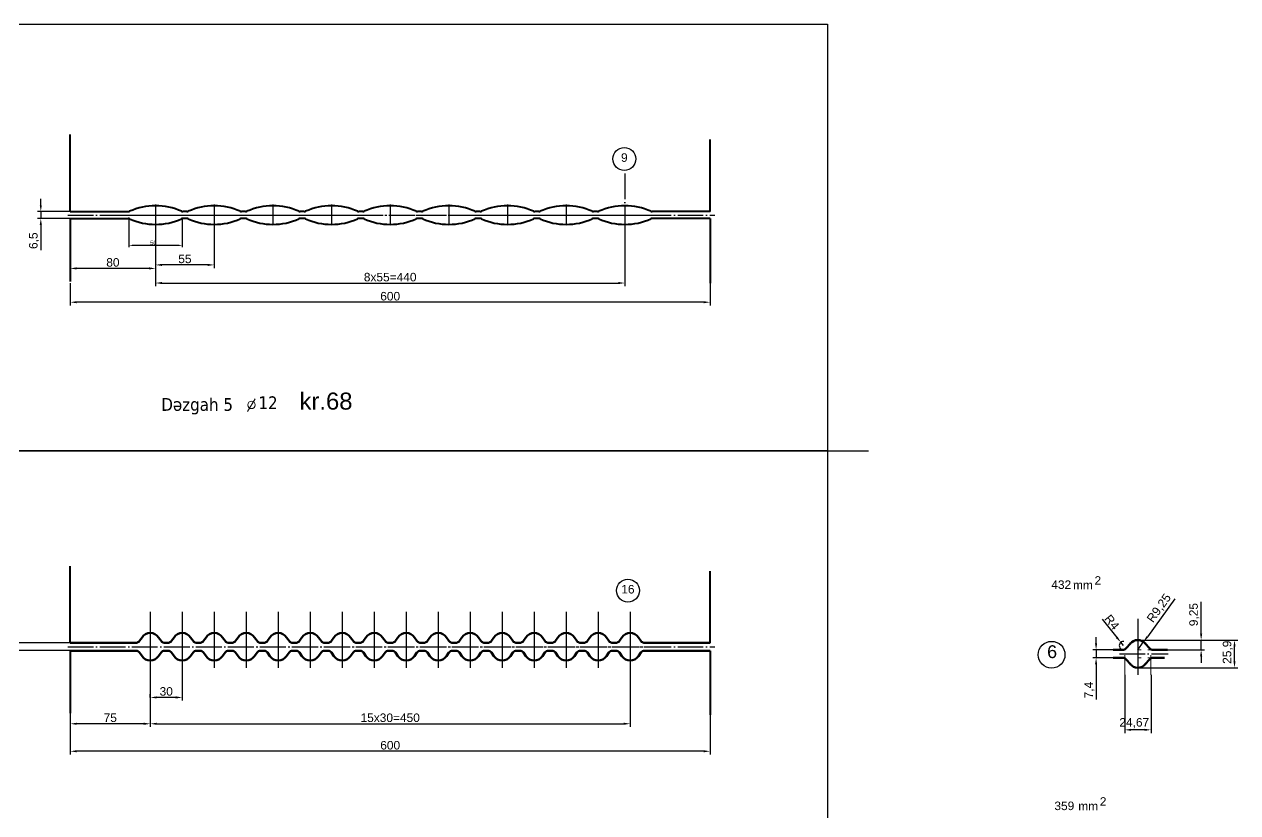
# Model space of a CAD drawing. Header units: millimetres. Extents: x 6647 to 33601, y -1887 to 8501.
# Drawn here: x 32369 to 33507, y 6162 to 6901 of the extents above; entities that cross this region are included whole.
import ezdxf

# ---------------------------------------------------------------- set-up
doc = ezdxf.new("R2010")
doc.units = ezdxf.units.MM
doc.linetypes.add('ACAD_ISO04W100', pattern=[30, 24, -3, 0, -3])
for name, color, linetype, lineweight in [('контурная', 7, 'Continuous', 50), ('осевые', 4, 'ACAD_ISO04W100', 25), ('размерные', 220, 'Continuous', 25), ('тонкая', 7, 'Continuous', 25), ('тонкий', 7, 'Continuous', 20)]:
    doc.layers.add(name, color=color, linetype=linetype, lineweight=lineweight)
doc.layers.add('осевая', color=4, linetype='Continuous')
doc.styles.add('s1v4', font='ARIAL.TTF', dxfattribs={"height": 4})
doc.styles.add('s4v4', font='ARIAL.TTF', dxfattribs={"height": 16})
doc.styles.get("Standard").update_dxf_attribs({"font": 'ARIAL.TTF'})
doc.dimstyles.new('s1v4', dxfattribs={"dimtxt": 4, "dimasz": 3, "dimexe": 1.5, "dimexo": 0, "dimgap": 0.7, "dimtad": 1, "dimtxsty": 'Standard', "dimcen": 2.5, "dimadec": 0, "dimazin": 0, "dimtfac": 1, "dimtix": 1, "dimtmove": 0, "dimatfit": 3, "dimfxl": 1, "dimarcsym": 0})
doc.dimstyles.new('s2v4', dxfattribs={"dimtxt": 8, "dimasz": 6, "dimexe": 3, "dimexo": 0, "dimgap": 1.5, "dimtad": 1, "dimtxsty": 'Standard', "dimcen": 2.5, "dimadec": 0, "dimazin": 0, "dimtfac": 1, "dimtmove": 0, "dimatfit": 3, "dimfxl": 1, "dimarcsym": 0})

# ---------------------------------------------------------------- blocks, each defined once
blk = doc.blocks.new('*D154')
at = {"layer": 'Defpoints', "color": 0, "transparency": 16777216}
for p in [(32412.2, 6725.4), (32384.6, 6718.9), (32412.2, 6718.9)]:
    blk.add_point(p, dxfattribs=at)
at = {"layer": 'тонкий', "color": 0, "lineweight": -2, "transparency": 16777216}
for p, q in [((32384.6, 6731.4), (32384.6, 6737.4)), ((32412.2, 6725.4), (32381.6, 6725.4)), ((32384.6, 6725.4), (32384.6, 6718.9)), ((32412.2, 6718.9), (32381.6, 6718.9)), ((32384.6, 6712.9), (32384.6, 6689.2))]:
    blk.add_line(p, q, dxfattribs=at)
at = {"layer": 'тонкий', "color": 0, "transparency": 16777216}
for points in [[(32383.6, 6731.4), (32385.6, 6731.4), (32384.6, 6725.4)], [(32383.6, 6712.9), (32385.6, 6712.9), (32384.6, 6718.9)]]:
    blk.add_solid(points, dxfattribs=at)
at = {"layer": 'тонкий', "color": 0, "transparency": 16777216, "insert": (32378.3, 6698.1), "char_height": 8, "attachment_point": 5, "rotation": 90}
blk.add_mtext('6,5', dxfattribs=at)
blk = doc.blocks.new('*D157')
at = {"layer": 'Defpoints', "color": 0, "transparency": 16777216}
for p in [(32487.2, 6297.5), (32412.2, 6254.9), (32412.2, 6245)]:
    blk.add_point(p, dxfattribs=at)
at = {"layer": 'тонкий', "color": 0, "lineweight": -2, "transparency": 16777216}
for p, q in [((32487.2, 6297.5), (32487.2, 6242)), ((32412.2, 6254.9), (32412.2, 6242)), ((32481.2, 6245), (32418.2, 6245))]:
    blk.add_line(p, q, dxfattribs=at)
at = {"layer": 'тонкий', "color": 0, "transparency": 16777216}
for points in [[(32418.2, 6246), (32418.2, 6244), (32412.2, 6245)], [(32481.2, 6246), (32481.2, 6244), (32487.2, 6245)]]:
    blk.add_solid(points, dxfattribs=at)
at = {"layer": 'тонкий', "color": 0, "transparency": 16777216, "insert": (32449.7, 6250.6), "char_height": 8, "attachment_point": 5}
blk.add_mtext('75', dxfattribs=at)
blk = doc.blocks.new('*D158')
at = {"layer": 'Defpoints', "color": 0, "transparency": 16777216}
for p in [(32517.2, 6297.5), (32487.2, 6269.7), (32487.2, 6269.7)]:
    blk.add_point(p, dxfattribs=at)
at = {"layer": 'тонкий', "color": 0, "lineweight": -2, "transparency": 16777216}
for p, q in [((32517.2, 6297.5), (32517.2, 6266.7)), ((32487.2, 6269.7), (32487.2, 6272.7)), ((32511.2, 6269.7), (32493.2, 6269.7))]:
    blk.add_line(p, q, dxfattribs=at)
at = {"layer": 'тонкий', "color": 0, "transparency": 16777216}
for points in [[(32493.2, 6270.7), (32493.2, 6268.7), (32487.2, 6269.7)], [(32511.2, 6270.7), (32511.2, 6268.7), (32517.2, 6269.7)]]:
    blk.add_solid(points, dxfattribs=at)
at = {"layer": 'тонкий', "color": 0, "transparency": 16777216, "insert": (32502.2, 6275.3), "char_height": 8, "attachment_point": 5}
blk.add_mtext('30', dxfattribs=at)
blk = doc.blocks.new('*D159')
at = {"layer": 'Defpoints', "color": 0, "transparency": 16777216}
for p in [(32937.2, 6297.5), (32487.2, 6245.7), (32937.2, 6245)]:
    blk.add_point(p, dxfattribs=at)
at = {"layer": 'тонкий', "color": 0, "lineweight": -2, "transparency": 16777216}
for p, q in [((32937.2, 6297.5), (32937.2, 6242)), ((32487.2, 6245.7), (32487.2, 6242)), ((32493.2, 6245), (32931.2, 6245))]:
    blk.add_line(p, q, dxfattribs=at)
at = {"layer": 'тонкий', "color": 0, "transparency": 16777216}
for points in [[(32493.2, 6246), (32493.2, 6244), (32487.2, 6245)], [(32931.2, 6246), (32931.2, 6244), (32937.2, 6245)]]:
    blk.add_solid(points, dxfattribs=at)
at = {"layer": 'тонкий', "color": 0, "transparency": 16777216, "insert": (32712.2, 6250.6), "char_height": 8, "attachment_point": 5}
blk.add_mtext('15x30=450', dxfattribs=at)
blk = doc.blocks.new('*D160')
at = {"layer": 'Defpoints', "color": 0, "transparency": 16777216}
for p in [(33012.2, 6253.3), (32412.2, 6242), (32412.2, 6219.2)]:
    blk.add_point(p, dxfattribs=at)
at = {"layer": 'тонкий', "color": 0, "lineweight": -2, "transparency": 16777216}
for p, q in [((33012.2, 6253.3), (33012.2, 6216.2)), ((32412.2, 6242), (32412.2, 6216.2)), ((33006.2, 6219.2), (32418.2, 6219.2))]:
    blk.add_line(p, q, dxfattribs=at)
at = {"layer": 'тонкий', "color": 0, "transparency": 16777216}
for points in [[(32418.2, 6220.2), (32418.2, 6218.2), (32412.2, 6219.2)], [(33006.2, 6220.2), (33006.2, 6218.2), (33012.2, 6219.2)]]:
    blk.add_solid(points, dxfattribs=at)
at = {"layer": 'тонкий', "color": 0, "transparency": 16777216, "insert": (32712.2, 6224.8), "char_height": 8, "attachment_point": 5}
blk.add_mtext('600', dxfattribs=at)
blk = doc.blocks.new('*D161')
at = {"layer": 'Defpoints', "color": 0, "transparency": 16777216}
for p in [(32359.2, 6321), (32412.2, 6321), (32412.2, 6313.6)]:
    blk.add_point(p, dxfattribs=at)
at = {"layer": 'тонкий', "color": 0, "lineweight": -2, "transparency": 16777216}
for p, q in [((32359.2, 6327), (32359.2, 6350.4)), ((32412.2, 6321), (32356.2, 6321)), ((32359.2, 6313.6), (32359.2, 6321)), ((32412.2, 6313.6), (32356.2, 6313.6)), ((32359.2, 6307.6), (32359.2, 6301.6))]:
    blk.add_line(p, q, dxfattribs=at)
at = {"layer": 'тонкий', "color": 0, "transparency": 16777216}
for points in [[(32358.2, 6327), (32360.2, 6327), (32359.2, 6321)], [(32358.2, 6307.6), (32360.2, 6307.6), (32359.2, 6313.6)]]:
    blk.add_solid(points, dxfattribs=at)
at = {"layer": 'тонкий', "color": 0, "transparency": 16777216, "insert": (32352.9, 6341.7), "char_height": 8, "attachment_point": 5, "rotation": 90}
blk.add_mtext('7,4', dxfattribs=at)
blk = doc.blocks.new('*D94')
at = {"layer": 'Defpoints', "color": 0, "transparency": 16777216}
for p in [(32467.2, 6718.8), (32517.3, 6718.8), (32467.2, 6693.5)]:
    blk.add_point(p, dxfattribs=at)
at = {"layer": 'тонкая', "color": 0, "lineweight": -2, "transparency": 16777216}
for p, q in [((32467.2, 6718.8), (32467.2, 6692)), ((32517.3, 6718.8), (32517.3, 6692)), ((32514.3, 6693.5), (32470.2, 6693.5))]:
    blk.add_line(p, q, dxfattribs=at)
at = {"layer": 'тонкая', "color": 0, "transparency": 16777216}
for points in [[(32470.2, 6694), (32470.2, 6693), (32467.2, 6693.5)], [(32514.3, 6694), (32514.3, 6693), (32517.3, 6693.5)]]:
    blk.add_solid(points, dxfattribs=at)
at = {"layer": 'тонкая', "color": 0, "transparency": 16777216, "insert": (32490.2, 6696.2), "char_height": 4, "attachment_point": 5}
blk.add_mtext('50', dxfattribs=at)
blk = doc.blocks.new('*D165')
at = {"layer": 'Defpoints', "color": 0, "transparency": 16777216}
for p in [(32492.2, 6712.7), (32412.2, 6672.9), (32412.2, 6672.1)]:
    blk.add_point(p, dxfattribs=at)
at = {"layer": 'тонкий', "color": 0, "lineweight": -2, "transparency": 16777216}
for p, q in [((32492.2, 6712.7), (32492.2, 6669.1)), ((32412.2, 6672.9), (32412.2, 6669.1)), ((32486.2, 6672.1), (32418.2, 6672.1))]:
    blk.add_line(p, q, dxfattribs=at)
at = {"layer": 'тонкий', "color": 0, "transparency": 16777216}
for points in [[(32418.2, 6673.1), (32418.2, 6671.1), (32412.2, 6672.1)], [(32486.2, 6673.1), (32486.2, 6671.1), (32492.2, 6672.1)]]:
    blk.add_solid(points, dxfattribs=at)
at = {"layer": 'тонкий', "color": 0, "transparency": 16777216, "insert": (32452.2, 6677.7), "char_height": 8, "attachment_point": 5}
blk.add_mtext('80', dxfattribs=at)
blk = doc.blocks.new('*D166')
at = {"layer": 'Defpoints', "color": 0, "transparency": 16777216}
for p in [(32547.2, 6713.4), (32492.2, 6684.9), (32492.2, 6675.4)]:
    blk.add_point(p, dxfattribs=at)
at = {"layer": 'тонкий', "color": 0, "lineweight": -2, "transparency": 16777216}
for p, q in [((32547.2, 6713.4), (32547.2, 6672.4)), ((32492.2, 6684.9), (32492.2, 6672.4)), ((32541.2, 6675.4), (32498.2, 6675.4))]:
    blk.add_line(p, q, dxfattribs=at)
at = {"layer": 'тонкий', "color": 0, "transparency": 16777216}
for points in [[(32498.2, 6676.4), (32498.2, 6674.4), (32492.2, 6675.4)], [(32541.2, 6676.4), (32541.2, 6674.4), (32547.2, 6675.4)]]:
    blk.add_solid(points, dxfattribs=at)
at = {"layer": 'тонкий', "color": 0, "transparency": 16777216, "insert": (32519.7, 6681), "char_height": 8, "attachment_point": 5}
blk.add_mtext('55', dxfattribs=at)
blk = doc.blocks.new('*D167')
at = {"layer": 'Defpoints', "color": 0, "transparency": 16777216}
for p in [(32932.2, 6712.7), (32492.2, 6669.1), (32932.2, 6658.4)]:
    blk.add_point(p, dxfattribs=at)
at = {"layer": 'тонкий', "color": 0, "lineweight": -2, "transparency": 16777216}
for p, q in [((32932.2, 6712.7), (32932.2, 6655.4)), ((32492.2, 6669.1), (32492.2, 6655.4)), ((32498.2, 6658.4), (32926.2, 6658.4))]:
    blk.add_line(p, q, dxfattribs=at)
at = {"layer": 'тонкий', "color": 0, "transparency": 16777216}
for points in [[(32498.2, 6659.4), (32498.2, 6657.4), (32492.2, 6658.4)], [(32926.2, 6659.4), (32926.2, 6657.4), (32932.2, 6658.4)]]:
    blk.add_solid(points, dxfattribs=at)
at = {"layer": 'тонкий', "color": 0, "transparency": 16777216, "insert": (32712.2, 6663.9), "char_height": 8, "attachment_point": 5}
blk.add_mtext('8x55=440', dxfattribs=at)
blk = doc.blocks.new('*D168')
at = {"layer": 'Defpoints', "color": 0, "transparency": 16777216}
for p in [(32412.2, 6658.2), (33012.2, 6658.2), (32412.2, 6640.4)]:
    blk.add_point(p, dxfattribs=at)
at = {"layer": 'тонкий', "color": 0, "lineweight": -2, "transparency": 16777216}
for p, q in [((32412.2, 6658.2), (32412.2, 6637.4)), ((33012.2, 6658.2), (33012.2, 6637.4)), ((33006.2, 6640.4), (32418.2, 6640.4))]:
    blk.add_line(p, q, dxfattribs=at)
at = {"layer": 'тонкий', "color": 0, "transparency": 16777216}
for points in [[(32418.2, 6641.4), (32418.2, 6639.4), (32412.2, 6640.4)], [(33006.2, 6641.4), (33006.2, 6639.4), (33012.2, 6640.4)]]:
    blk.add_solid(points, dxfattribs=at)
at = {"layer": 'тонкий', "color": 0, "transparency": 16777216, "insert": (32712.2, 6646), "char_height": 8, "attachment_point": 5}
blk.add_mtext('600', dxfattribs=at)
blk = doc.blocks.new('*D237')
at = {"layer": 'Defpoints', "color": 0, "transparency": 16777216}
for p in [(33374.1, 6314.3), (33390.3, 6314.3), (33390.3, 6306.9)]:
    blk.add_point(p, dxfattribs=at)
at = {"layer": 'тонкий', "color": 0, "lineweight": -2, "transparency": 16777216}
for p, q in [((33374.1, 6320.3), (33374.1, 6326.3)), ((33390.3, 6314.3), (33371.1, 6314.3)), ((33390.3, 6306.9), (33371.1, 6306.9)), ((33374.1, 6314.3), (33374.1, 6306.9)), ((33374.1, 6300.9), (33374.1, 6267.8))]:
    blk.add_line(p, q, dxfattribs=at)
at = {"layer": 'тонкий', "color": 0, "transparency": 16777216}
for points in [[(33373.1, 6320.3), (33375.1, 6320.3), (33374.1, 6314.3)], [(33373.1, 6300.9), (33375.1, 6300.9), (33374.1, 6306.9)]]:
    blk.add_solid(points, dxfattribs=at)
at = {"layer": 'тонкий', "color": 0, "transparency": 16777216, "insert": (33367.8, 6276.6), "char_height": 8, "attachment_point": 5, "rotation": 90}
blk.add_mtext('7,4', dxfattribs=at)
blk = doc.blocks.new('*D129')
at = {"layer": 'Defpoints', "color": 0, "transparency": 16777216}
for p in [(33397.3, 6321.4), (33399.8, 6318.3)]:
    blk.add_point(p, dxfattribs=at)
at = {"layer": 'тонкий', "color": 0, "lineweight": -2, "transparency": 16777216}
for p, q in [((33379.7, 6343), (33393.5, 6326)), ((33399.8, 6318.3), (33397.3, 6321.4))]:
    blk.add_line(p, q, dxfattribs=at)
blk.add_arc((33399.8, 6318.3), 4, 86.1036, 270, dxfattribs=at)
at = {"layer": 'тонкий', "color": 0, "transparency": 16777216}
blk.add_solid([(33394.3, 6326.7), (33392.7, 6325.4), (33397.3, 6321.4)], dxfattribs=at)
at = {"layer": 'тонкий', "color": 0, "transparency": 16777216, "insert": (33389, 6340.3), "char_height": 8, "attachment_point": 5, "rotation": 309.0755}
blk.add_mtext('R4', dxfattribs=at)
blk = doc.blocks.new('*D130')
at = {"layer": 'Defpoints', "color": 0, "transparency": 16777216}
for p in [(33413.2, 6323.5), (33503.9, 6323.5), (33413.2, 6297.6)]:
    blk.add_point(p, dxfattribs=at)
at = {"layer": 'тонкий', "color": 0, "lineweight": -2, "transparency": 16777216}
for p, q in [((33413.2, 6323.5), (33506.9, 6323.5)), ((33503.9, 6303.6), (33503.9, 6317.5)), ((33413.2, 6297.6), (33506.9, 6297.6))]:
    blk.add_line(p, q, dxfattribs=at)
at = {"layer": 'тонкий', "color": 0, "transparency": 16777216}
for points in [[(33502.9, 6317.5), (33504.9, 6317.5), (33503.9, 6323.5)], [(33502.9, 6303.6), (33504.9, 6303.6), (33503.9, 6297.6)]]:
    blk.add_solid(points, dxfattribs=at)
at = {"layer": 'тонкий', "color": 0, "transparency": 16777216, "insert": (33497.6, 6312.1), "char_height": 8, "attachment_point": 5, "rotation": 90}
blk.add_mtext('25,9', dxfattribs=at)
blk = doc.blocks.new('*D238')
at = {"layer": 'Defpoints', "color": 0, "transparency": 16777216}
for p in [(33436.6, 6323.5), (33472.6, 6323.5), (33436.8, 6314.3)]:
    blk.add_point(p, dxfattribs=at)
at = {"layer": 'тонкий', "color": 0, "lineweight": -2, "transparency": 16777216}
for p, q in [((33472.6, 6329.5), (33472.6, 6359.3)), ((33436.6, 6323.5), (33475.6, 6323.5)), ((33472.6, 6314.3), (33472.6, 6323.5)), ((33436.8, 6314.3), (33475.6, 6314.3)), ((33472.6, 6308.3), (33472.6, 6302.3))]:
    blk.add_line(p, q, dxfattribs=at)
at = {"layer": 'тонкий', "color": 0, "transparency": 16777216}
for points in [[(33471.6, 6329.5), (33473.6, 6329.5), (33472.6, 6323.5)], [(33471.6, 6308.3), (33473.6, 6308.3), (33472.6, 6314.3)]]:
    blk.add_solid(points, dxfattribs=at)
at = {"layer": 'тонкий', "color": 0, "transparency": 16777216, "insert": (33466.2, 6347.4), "char_height": 8, "attachment_point": 5, "rotation": 90}
blk.add_mtext('9,25', dxfattribs=at)
blk = doc.blocks.new('*D131')
at = {"layer": 'Defpoints', "color": 0, "transparency": 16777216}
for p in [(33418.6, 6321.8), (33413.2, 6314.3)]:
    blk.add_point(p, dxfattribs=at)
at = {"layer": 'тонкий', "color": 0, "lineweight": -2, "transparency": 16777216}
for p, q in [((33447.9, 6362.2), (33422.2, 6326.6)), ((33413.2, 6314.3), (33418.6, 6321.8))]:
    blk.add_line(p, q, dxfattribs=at)
at = {"layer": 'тонкий', "color": 0, "transparency": 16777216}
blk.add_solid([(33421.3, 6327.2), (33423, 6326), (33418.6, 6321.8)], dxfattribs=at)
at = {"layer": 'тонкий', "color": 0, "transparency": 16777216, "insert": (33433.5, 6353.2), "char_height": 8, "attachment_point": 5, "rotation": 54.191}
blk.add_mtext('R9,25', dxfattribs=at)
blk = doc.blocks.new('*D239')
at = {"layer": 'Defpoints', "color": 0, "transparency": 16777216}
for p in [(33400.9, 6290.8), (33425.6, 6290.8), (33400.9, 6239.3)]:
    blk.add_point(p, dxfattribs=at)
at = {"layer": 'тонкий', "color": 0, "lineweight": -2, "transparency": 16777216}
for p, q in [((33400.9, 6290.8), (33400.9, 6236.3)), ((33425.6, 6290.8), (33425.6, 6236.3)), ((33419.6, 6239.3), (33406.9, 6239.3))]:
    blk.add_line(p, q, dxfattribs=at)
at = {"layer": 'тонкий', "color": 0, "transparency": 16777216}
for points in [[(33406.9, 6240.3), (33406.9, 6238.3), (33400.9, 6239.3)], [(33419.6, 6240.3), (33419.6, 6238.3), (33425.6, 6239.3)]]:
    blk.add_solid(points, dxfattribs=at)
at = {"layer": 'тонкий', "color": 0, "transparency": 16777216, "insert": (33409.9, 6245.6), "char_height": 8, "attachment_point": 5}
blk.add_mtext('24,67', dxfattribs=at)

msp = doc.modelspace()

# ---------------------------------------------------------------- linework, layer by layer
at = {"lineweight": 40}
for p, q in [((32412.2437, 6725.3869), (32412.2437, 6797.73)), ((33012.2437, 6725.3869), (33012.2437, 6792.9877)), ((32412.2437, 6725.3869), (32466.5918, 6725.3869)), ((32521.5918, 6725.3869), (32517.8956, 6725.3869)), ((32576.5918, 6725.3869), (32572.8956, 6725.3869)), ((32631.5918, 6725.3869), (32627.8956, 6725.3869)), ((32686.5918, 6725.3869), (32682.8956, 6725.3869)), ((32741.5918, 6725.3869), (32737.8956, 6725.3869)), ((32796.5918, 6725.3869), (32792.8956, 6725.3869)), ((32851.5918, 6725.3869), (32847.8956, 6725.3869)), ((32906.5918, 6725.3869), (32902.8956, 6725.3869)), ((33012.2437, 6725.3869), (32957.8956, 6725.3869)), ((32412.2437, 6718.8869), (32412.2437, 6659.8238)), ((32412.2437, 6718.8869), (32466.5918, 6718.8869)), ((32521.5918, 6718.8869), (32517.8956, 6718.8869)), ((32576.5918, 6718.8869), (32572.8956, 6718.8869)), ((32631.5918, 6718.8869), (32627.8956, 6718.8869)), ((32686.5918, 6718.8869), (32682.8956, 6718.8869)), ((32741.5918, 6718.8869), (32737.8956, 6718.8869)), ((32796.5918, 6718.8869), (32792.8956, 6718.8869)), ((32851.5918, 6718.8869), (32847.8956, 6718.8869)), ((32906.5918, 6718.8869), (32902.8956, 6718.8869)), ((33012.2437, 6718.8869), (32957.8956, 6718.8869)), ((33012.2437, 6718.8869), (33012.2437, 6658.1805)), ((32412.2437, 6320.95), (32412.2437, 6392.8432)), ((33012.2437, 6320.95), (33012.2437, 6388.1008)), ((32412.2437, 6313.55), (32412.2437, 6254.9369)), ((33012.2437, 6313.55), (33012.2437, 6253.2936))]:
    msp.add_line(p, q, dxfattribs=at)
at = {"color": 2}
for points in [[(32087.9041, 6501.1184), (32087.9041, 6901.1184), (33122.1703, 6901.1184), (33122.1703, 6501.1184), (32087.9041, 6501.1184), (32087.9041, 6901.1184)], [(32087.9041, 6101.1184), (32087.9041, 6501.1184), (33122.1703, 6501.1184), (33122.1703, 6101.1184), (32087.9041, 6101.1184), (32087.9041, 6501.1184)], [(32126.4165, 6501.1184), (33160.6826, 6501.1184)], [(32126.4165, 6501.1184), (33160.6827, 6501.1184)], [(32126.4165, 6501.1184), (33160.6827, 6501.1184)], [(32126.4165, 6501.1184), (33160.6827, 6501.1184)], [(32126.4165, 6501.1184), (33160.6826, 6501.1184)], [(32126.4165, 6501.1184), (33160.6826, 6501.1184)], [(32126.4165, 6501.1184), (33160.6826, 6501.1184)]]:
    msp.add_lwpolyline(points, dxfattribs=at)
for centre in [(32931.7365, 6774.8144), (32935.0992, 6369.9275)]:
    msp.add_circle(centre, 10.7536)
at = {"lineweight": 40}
for centre, radius, start, end in [((32466.5918, 6728.3869), 3, 270, 294.2030282), ((32492.2437, 6671.3169), 59.57, 65.7969718, 114.2030282), ((32517.8956, 6728.3869), 3, 245.7969718, 270), ((32521.5918, 6728.3869), 3, 270, 294.2030282), ((32547.2437, 6671.3169), 59.57, 65.7969718, 114.2030282), ((32572.8956, 6728.3869), 3, 245.7969718, 270), ((32576.5918, 6728.3869), 3, 270, 294.2030282), ((32602.2437, 6671.3169), 59.57, 65.7969718, 114.2030282), ((32627.8956, 6728.3869), 3, 245.7969718, 270), ((32631.5918, 6728.3869), 3, 270, 294.2030282), ((32657.2437, 6671.3169), 59.57, 65.7969718, 114.2030282), ((32682.8956, 6728.3869), 3, 245.7969718, 270), ((32686.5918, 6728.3869), 3, 270, 294.2030282), ((32712.2437, 6671.3169), 59.57, 65.7969718, 114.2030282), ((32737.8956, 6728.3869), 3, 245.7969718, 270), ((32741.5918, 6728.3869), 3, 270, 294.2030282), ((32767.2437, 6671.3169), 59.57, 65.7969718, 114.2030282), ((32792.8956, 6728.3869), 3, 245.7969718, 270), ((32796.5918, 6728.3869), 3, 270, 294.2030282), ((32822.2437, 6671.3169), 59.57, 65.7969718, 114.2030282), ((32847.8956, 6728.3869), 3, 245.7969718, 270), ((32851.5918, 6728.3869), 3, 270, 294.2030282), ((32877.2437, 6671.3169), 59.57, 65.7969718, 114.2030282), ((32902.8956, 6728.3869), 3, 245.7969718, 270), ((32906.5918, 6728.3869), 3, 270, 294.2030282), ((32932.2437, 6671.3169), 59.57, 65.7969718, 114.2030282), ((32957.8956, 6728.3869), 3, 245.7969718, 270), ((32466.5918, 6715.8869), 3, 65.7969718, 90), ((32492.2437, 6772.9569), 59.57, 245.7969718, 294.2030282), ((32517.8956, 6715.8869), 3, 90, 114.2030282), ((32521.5918, 6715.8869), 3, 65.7969718, 90), ((32547.2437, 6772.9569), 59.57, 245.7969718, 294.2030282), ((32572.8956, 6715.8869), 3, 90, 114.2030282), ((32576.5918, 6715.8869), 3, 65.7969718, 90), ((32602.2437, 6772.9569), 59.57, 245.7969718, 294.2030282), ((32627.8956, 6715.8869), 3, 90, 114.2030282), ((32631.5918, 6715.8869), 3, 65.7969718, 90), ((32657.2437, 6772.9569), 59.57, 245.7969718, 294.2030282), ((32682.8956, 6715.8869), 3, 90, 114.2030282), ((32686.5918, 6715.8869), 3, 65.7969718, 90), ((32712.2437, 6772.9569), 59.57, 245.7969718, 294.2030282), ((32737.8956, 6715.8869), 3, 90, 114.2030282), ((32741.5918, 6715.8869), 3, 65.7969718, 90), ((32767.2437, 6772.9569), 59.57, 245.7969718, 294.2030282), ((32792.8956, 6715.8869), 3, 90, 114.2030282), ((32796.5918, 6715.8869), 3, 65.7969718, 90), ((32822.2437, 6772.9569), 59.57, 245.7969718, 294.2030282), ((32847.8956, 6715.8869), 3, 90, 114.2030282), ((32851.5918, 6715.8869), 3, 65.7969718, 90), ((32877.2437, 6772.9569), 59.57, 245.7969718, 294.2030282), ((32902.8956, 6715.8869), 3, 90, 114.2030282), ((32906.5918, 6715.8869), 3, 65.7969718, 90), ((32932.2437, 6772.9569), 59.57, 245.7969718, 294.2030282), ((32957.8956, 6715.8869), 3, 90, 114.2030282)]:
    msp.add_arc(centre, radius, start, end, dxfattribs=at)
at = {"layer": 'контурная'}
for p, q in [((32412.2437, 6320.95), (32473.8753, 6320.95)), ((32477.1519, 6322.6557), (32479.4974, 6326.0055)), ((32497.3355, 6322.6557), (32494.99, 6326.0055)), ((32500.6121, 6320.95), (32503.8753, 6320.95)), ((32500.6121, 6320.95), (32503.8753, 6320.95)), ((32507.1519, 6322.6557), (32509.4974, 6326.0055)), ((32527.3355, 6322.6557), (32524.99, 6326.0055)), ((32530.6121, 6320.95), (32533.8753, 6320.95)), ((32530.6121, 6320.95), (32533.8753, 6320.95)), ((32537.1519, 6322.6557), (32539.4974, 6326.0055)), ((32557.3355, 6322.6557), (32554.99, 6326.0055)), ((32560.6121, 6320.95), (32563.8753, 6320.95)), ((32560.6121, 6320.95), (32563.8753, 6320.95)), ((32567.1519, 6322.6557), (32569.4974, 6326.0055)), ((32587.3355, 6322.6557), (32584.99, 6326.0055)), ((32590.6121, 6320.95), (32593.8753, 6320.95)), ((32590.6121, 6320.95), (32593.8753, 6320.95)), ((32597.1519, 6322.6557), (32599.4974, 6326.0055)), ((32617.3355, 6322.6557), (32614.99, 6326.0055)), ((32620.6121, 6320.95), (32623.8753, 6320.95)), ((32620.6121, 6320.95), (32623.8753, 6320.95)), ((32627.1519, 6322.6557), (32629.4974, 6326.0055)), ((32647.3355, 6322.6557), (32644.99, 6326.0055)), ((32650.6121, 6320.95), (32653.8753, 6320.95)), ((32650.6121, 6320.95), (32653.8753, 6320.95)), ((32657.1519, 6322.6557), (32659.4974, 6326.0055)), ((32677.3355, 6322.6557), (32674.99, 6326.0055)), ((32680.6121, 6320.95), (32683.8753, 6320.95)), ((32680.6121, 6320.95), (32683.8753, 6320.95)), ((32687.1519, 6322.6557), (32689.4974, 6326.0055)), ((32707.3355, 6322.6557), (32704.99, 6326.0055)), ((32710.6121, 6320.95), (32713.8753, 6320.95)), ((32710.6121, 6320.95), (32713.8753, 6320.95)), ((32717.1519, 6322.6557), (32719.4974, 6326.0055)), ((32737.3355, 6322.6557), (32734.99, 6326.0055)), ((32740.6121, 6320.95), (32743.8753, 6320.95)), ((32740.6121, 6320.95), (32743.8753, 6320.95)), ((32747.1519, 6322.6557), (32749.4974, 6326.0055)), ((32767.3355, 6322.6557), (32764.99, 6326.0055)), ((32770.6121, 6320.95), (32773.8753, 6320.95)), ((32770.6121, 6320.95), (32773.8753, 6320.95)), ((32777.1519, 6322.6557), (32779.4974, 6326.0055)), ((32797.3355, 6322.6557), (32794.99, 6326.0055)), ((32800.6121, 6320.95), (32803.8753, 6320.95)), ((32800.6121, 6320.95), (32803.8753, 6320.95)), ((32807.1519, 6322.6557), (32809.4974, 6326.0055)), ((32827.3355, 6322.6557), (32824.99, 6326.0055)), ((32830.6121, 6320.95), (32833.8753, 6320.95)), ((32830.6121, 6320.95), (32833.8753, 6320.95)), ((32837.1519, 6322.6557), (32839.4974, 6326.0055)), ((32857.3355, 6322.6557), (32854.99, 6326.0055)), ((32860.6121, 6320.95), (32863.8753, 6320.95)), ((32860.6121, 6320.95), (32863.8753, 6320.95)), ((32867.1519, 6322.6557), (32869.4974, 6326.0055)), ((32887.3355, 6322.6557), (32884.99, 6326.0055)), ((32893.8753, 6320.95), (32890.6121, 6320.95)), ((32897.1519, 6322.6557), (32899.4974, 6326.0055)), ((32917.3355, 6322.6557), (32914.99, 6326.0055)), ((32920.6121, 6320.95), (32923.8753, 6320.95)), ((32920.6121, 6320.95), (32923.8753, 6320.95)), ((32927.1519, 6322.6557), (32929.4974, 6326.0055)), ((32947.3355, 6322.6557), (32944.99, 6326.0055)), ((32950.6121, 6320.95), (33012.2437, 6320.95)), ((33406.5204, 6320.6208), (33402.0908, 6315.6081)), ((33419.9459, 6320.6208), (33424.3755, 6315.6081)), ((32412.2437, 6313.55), (32473.8753, 6313.55)), ((32477.1519, 6311.8443), (32479.4974, 6308.4946)), ((32497.3355, 6311.8443), (32494.99, 6308.4946)), ((32500.6121, 6313.55), (32503.8753, 6313.55)), ((32500.6121, 6313.55), (32503.8753, 6313.55)), ((32507.1519, 6311.8443), (32509.4974, 6308.4946)), ((32527.3355, 6311.8443), (32524.99, 6308.4946)), ((32530.6121, 6313.55), (32533.8753, 6313.55)), ((32530.6121, 6313.55), (32533.8753, 6313.55)), ((32537.1519, 6311.8443), (32539.4974, 6308.4946)), ((32557.3355, 6311.8443), (32554.99, 6308.4946)), ((32560.6121, 6313.55), (32563.8753, 6313.55)), ((32560.6121, 6313.55), (32563.8753, 6313.55)), ((32567.1519, 6311.8443), (32569.4974, 6308.4946)), ((32587.3355, 6311.8443), (32584.99, 6308.4946)), ((32590.6121, 6313.55), (32593.8753, 6313.55)), ((32590.6121, 6313.55), (32593.8753, 6313.55)), ((32597.1519, 6311.8443), (32599.4974, 6308.4946)), ((32617.3355, 6311.8443), (32614.99, 6308.4946)), ((32620.6121, 6313.55), (32623.8753, 6313.55)), ((32620.6121, 6313.55), (32623.8753, 6313.55)), ((32627.1519, 6311.8443), (32629.4974, 6308.4946)), ((32647.3355, 6311.8443), (32644.99, 6308.4946)), ((32650.6121, 6313.55), (32653.8753, 6313.55)), ((32650.6121, 6313.55), (32653.8753, 6313.55)), ((32657.1519, 6311.8443), (32659.4974, 6308.4946)), ((32677.3355, 6311.8443), (32674.99, 6308.4946)), ((32680.6121, 6313.55), (32683.8753, 6313.55)), ((32680.6121, 6313.55), (32683.8753, 6313.55)), ((32687.1519, 6311.8443), (32689.4974, 6308.4946)), ((32707.3355, 6311.8443), (32704.99, 6308.4946)), ((32710.6121, 6313.55), (32713.8753, 6313.55)), ((32710.6121, 6313.55), (32713.8753, 6313.55)), ((32717.1519, 6311.8443), (32719.4974, 6308.4946)), ((32737.3355, 6311.8443), (32734.99, 6308.4946)), ((32740.6121, 6313.55), (32743.8753, 6313.55)), ((32740.6121, 6313.55), (32743.8753, 6313.55)), ((32747.1519, 6311.8443), (32749.4974, 6308.4946)), ((32767.3355, 6311.8443), (32764.99, 6308.4946)), ((32770.6121, 6313.55), (32773.8753, 6313.55)), ((32770.6121, 6313.55), (32773.8753, 6313.55)), ((32777.1519, 6311.8443), (32779.4974, 6308.4946)), ((32797.3355, 6311.8443), (32794.99, 6308.4946)), ((32800.6121, 6313.55), (32803.8753, 6313.55)), ((32800.6121, 6313.55), (32803.8753, 6313.55)), ((32807.1519, 6311.8443), (32809.4974, 6308.4946)), ((32827.3355, 6311.8443), (32824.99, 6308.4946)), ((32830.6121, 6313.55), (32833.8753, 6313.55)), ((32830.6121, 6313.55), (32833.8753, 6313.55)), ((32837.1519, 6311.8443), (32839.4974, 6308.4946)), ((32857.3355, 6311.8443), (32854.99, 6308.4946)), ((32860.6121, 6313.55), (32863.8753, 6313.55)), ((32860.6121, 6313.55), (32863.8753, 6313.55)), ((32867.1519, 6311.8443), (32869.4974, 6308.4946)), ((32887.3355, 6311.8443), (32884.99, 6308.4946)), ((32890.6121, 6313.55), (32893.8753, 6313.55)), ((32897.1519, 6311.8443), (32899.4974, 6308.4946)), ((32917.3355, 6311.8443), (32914.99, 6308.4946)), ((32920.6121, 6313.55), (32923.8753, 6313.55)), ((32920.6121, 6313.55), (32923.8753, 6313.55)), ((32927.1519, 6311.8443), (32929.4974, 6308.4946)), ((32947.3355, 6311.8443), (32944.99, 6308.4946)), ((32950.6121, 6313.55), (33012.2437, 6313.55)), ((33390.2544, 6314.2568), (33399.0934, 6314.2568)), ((33390.2544, 6306.8568), (33399.1268, 6306.8568)), ((33406.5204, 6300.4927), (33402.0908, 6305.5055)), ((33419.9459, 6300.4927), (33424.3755, 6305.5055)), ((33427.3395, 6306.8568), (33438.1182, 6306.8568)), ((33427.3729, 6314.2568), (33440.9064, 6314.2568))]:
    msp.add_line(p, q, dxfattribs=at)
for centre, radius, start, end in [((32487.2437, 6320.95), 9.25, 33.1297224, 146.8702776), ((32517.2437, 6320.95), 9.25, 33.1297224, 146.8702776), ((32547.2437, 6320.95), 9.25, 33.1297224, 146.8702776), ((32577.2437, 6320.95), 9.25, 33.1297224, 146.8702776), ((32607.2437, 6320.95), 9.25, 33.1297224, 146.8702776), ((32637.2437, 6320.95), 9.25, 33.1297224, 146.8702776), ((32667.2437, 6320.95), 9.25, 33.1297224, 146.8702776), ((32697.2437, 6320.95), 9.25, 33.1297224, 146.8702776), ((32727.2437, 6320.95), 9.25, 33.1297224, 146.8702776), ((32757.2437, 6320.95), 9.25, 33.1297224, 146.8702776), ((32787.2437, 6320.95), 9.25, 33.1297224, 146.8702776), ((32817.2437, 6320.95), 9.25, 33.1297224, 146.8702776), ((32847.2437, 6320.95), 9.25, 33.1297224, 146.8702776), ((32877.2437, 6320.95), 9.25, 33.1297224, 146.8702776), ((32907.2437, 6320.95), 9.25, 33.1297224, 146.8702776), ((32937.2437, 6320.95), 9.25, 33.1297224, 146.8702776), ((32473.8753, 6324.95), 4, 270, 325), ((32500.6121, 6324.95), 4, 215, 270), ((32503.8753, 6324.95), 4, 270, 325), ((32530.6121, 6324.95), 4, 215, 270), ((32533.8753, 6324.95), 4, 270, 325), ((32560.6121, 6324.95), 4, 215, 270), ((32563.8753, 6324.95), 4, 270, 325), ((32590.6121, 6324.95), 4, 215, 270), ((32593.8753, 6324.95), 4, 270, 325), ((32620.6121, 6324.95), 4, 215, 270), ((32623.8753, 6324.95), 4, 270, 325), ((32650.6121, 6324.95), 4, 215, 270), ((32653.8753, 6324.95), 4, 270, 325), ((32680.6121, 6324.95), 4, 215, 270), ((32683.8753, 6324.95), 4, 270, 325), ((32710.6121, 6324.95), 4, 215, 270), ((32713.8753, 6324.95), 4, 270, 325), ((32740.6121, 6324.95), 4, 215, 270), ((32743.8753, 6324.95), 4, 270, 325), ((32770.6121, 6324.95), 4, 215, 270), ((32773.8753, 6324.95), 4, 270, 325), ((32800.6121, 6324.95), 4, 215, 270), ((32803.8753, 6324.95), 4, 270, 325), ((32830.6121, 6324.95), 4, 215, 270), ((32833.8753, 6324.95), 4, 270, 325), ((32860.6121, 6324.95), 4, 215, 270), ((32863.8753, 6324.95), 4, 270, 325), ((32890.6121, 6324.95), 4, 215, 270), ((32893.8753, 6324.95), 4, 270, 325), ((32920.6121, 6324.95), 4, 215, 270), ((32923.8753, 6324.95), 4, 270, 325), ((32950.6121, 6324.95), 4, 215, 270), ((33399.0934, 6318.2568), 4, 270, 318.5340367), ((33413.2332, 6314.2568), 9.25, 39.4590775, 140.5409225), ((33427.3729, 6318.2568), 4, 221.4659633, 270), ((32473.8753, 6309.55), 4, 35, 90), ((32487.2437, 6313.55), 9.25, 213.1297224, 326.8702776), ((32500.6121, 6309.55), 4, 90, 145), ((32503.8753, 6309.55), 4, 35, 90), ((32517.2437, 6313.55), 9.25, 213.1297224, 326.8702776), ((32530.6121, 6309.55), 4, 90, 145), ((32533.8753, 6309.55), 4, 35, 90), ((32547.2437, 6313.55), 9.25, 213.1297224, 326.8702776), ((32560.6121, 6309.55), 4, 90, 145), ((32563.8753, 6309.55), 4, 35, 90), ((32577.2437, 6313.55), 9.25, 213.1297224, 326.8702776), ((32590.6121, 6309.55), 4, 90, 145), ((32593.8753, 6309.55), 4, 35, 90), ((32607.2437, 6313.55), 9.25, 213.1297224, 326.8702776), ((32620.6121, 6309.55), 4, 90, 145), ((32623.8753, 6309.55), 4, 35, 90), ((32637.2437, 6313.55), 9.25, 213.1297224, 326.8702776), ((32650.6121, 6309.55), 4, 90, 145), ((32653.8753, 6309.55), 4, 35, 90), ((32667.2437, 6313.55), 9.25, 213.1297224, 326.8702776), ((32680.6121, 6309.55), 4, 90, 145), ((32683.8753, 6309.55), 4, 35, 90), ((32697.2437, 6313.55), 9.25, 213.1297224, 326.8702776), ((32710.6121, 6309.55), 4, 90, 145), ((32713.8753, 6309.55), 4, 35, 90), ((32727.2437, 6313.55), 9.25, 213.1297224, 326.8702776), ((32740.6121, 6309.55), 4, 90, 145), ((32743.8753, 6309.55), 4, 35, 90), ((32757.2437, 6313.55), 9.25, 213.1297224, 326.8702776), ((32770.6121, 6309.55), 4, 90, 145), ((32773.8753, 6309.55), 4, 35, 90), ((32787.2437, 6313.55), 9.25, 213.1297224, 326.8702776), ((32800.6121, 6309.55), 4, 90, 145), ((32803.8753, 6309.55), 4, 35, 90), ((32817.2437, 6313.55), 9.25, 213.1297224, 326.8702776), ((32830.6121, 6309.55), 4, 90, 145), ((32833.8753, 6309.55), 4, 35, 90), ((32847.2437, 6313.55), 9.25, 213.1297224, 326.8702776), ((32860.6121, 6309.55), 4, 90, 145), ((32863.8753, 6309.55), 4, 35, 90), ((32877.2437, 6313.55), 9.25, 213.1297224, 326.8702776), ((32890.6121, 6309.55), 4, 90, 145), ((32893.8753, 6309.55), 4, 35, 90), ((32907.2437, 6313.55), 9.25, 213.1297224, 326.8702776), ((32920.6121, 6309.55), 4, 90, 145), ((32923.8753, 6309.55), 4, 35, 90), ((32937.2437, 6313.55), 9.25, 213.1297224, 326.8702776), ((32950.6121, 6309.55), 4, 90, 145), ((33399.0934, 6302.8568), 4, 41.4659633, 90), ((33427.3729, 6302.8568), 4, 90, 138.5340367), ((33413.2332, 6306.8568), 9.25, 219.4590775, 320.5409225)]:
    msp.add_arc(centre, radius, start, end, dxfattribs=at)
at = {"layer": 'осевая'}
for p, q in [((32487.2437, 6350.0515), (32487.2437, 6297.4795)), ((32517.2437, 6350.0515), (32517.2437, 6297.4795)), ((32547.2437, 6350.0515), (32547.2437, 6297.4795)), ((32577.2437, 6350.0515), (32577.2437, 6297.4795)), ((32607.2437, 6350.0515), (32607.2437, 6297.4795)), ((32637.2437, 6350.0515), (32637.2437, 6297.4795)), ((32667.2437, 6350.0515), (32667.2437, 6297.4795)), ((32697.2437, 6350.0515), (32697.2437, 6297.4795)), ((32727.2437, 6350.0515), (32727.2437, 6297.4795)), ((32757.2437, 6350.0515), (32757.2437, 6297.4795)), ((32787.2437, 6350.0515), (32787.2437, 6297.4795)), ((32817.2437, 6350.0515), (32817.2437, 6297.4795)), ((32847.2437, 6350.0515), (32847.2437, 6297.4795)), ((32877.2437, 6350.0515), (32877.2437, 6297.4795)), ((32907.2437, 6350.0515), (32907.2437, 6297.4795)), ((32937.2437, 6350.0515), (32937.2437, 6297.4795)), ((33413.2332, 6343.3582), (33413.2332, 6290.7862))]:
    msp.add_line(p, q, dxfattribs=at)
at = {"layer": 'осевые'}
for p, q in [((32932.2437, 6761.0683), (32932.2437, 6712.7369)), ((32492.2437, 6732.037), (32492.2437, 6712.7369)), ((32547.2437, 6732.037), (32547.2437, 6712.7369)), ((32602.2437, 6732.037), (32602.2437, 6712.7369)), ((32657.2437, 6732.037), (32657.2437, 6712.7369)), ((32712.2437, 6732.037), (32712.2437, 6712.7369)), ((32767.2437, 6732.037), (32767.2437, 6712.7369)), ((32822.2437, 6732.037), (32822.2437, 6712.7369)), ((32877.2437, 6732.037), (32877.2437, 6712.7369)), ((32409.8816, 6722.1369), (33016.4712, 6722.1369)), ((32461.5546, 6722.1369), (32535.1867, 6722.1369)), ((32516.5546, 6722.1369), (32590.1867, 6722.1369)), ((32571.5546, 6722.1369), (32645.1867, 6722.1369)), ((32626.5546, 6722.1369), (32700.1867, 6722.1369)), ((32681.5546, 6722.1369), (32755.1867, 6722.1369)), ((32736.5546, 6722.1369), (32810.1867, 6722.1369)), ((32791.5546, 6722.1369), (32865.1867, 6722.1369)), ((32846.5546, 6722.1369), (32920.1867, 6722.1369)), ((32901.5546, 6722.1369), (32975.1867, 6722.1369)), ((32409.8816, 6317.25), (33016.4712, 6317.25)), ((32470.039, 6317.25), (32515.5881, 6317.25)), ((32500.039, 6317.25), (32545.5881, 6317.25)), ((32530.039, 6317.25), (32575.5881, 6317.25)), ((32560.039, 6317.25), (32605.5881, 6317.25)), ((32590.039, 6317.25), (32635.5881, 6317.25)), ((32620.039, 6317.25), (32665.5881, 6317.25)), ((32650.039, 6317.25), (32695.5881, 6317.25)), ((32680.039, 6317.25), (32725.5881, 6317.25)), ((32710.039, 6317.25), (32755.5881, 6317.25)), ((32740.039, 6317.25), (32785.5881, 6317.25)), ((32770.039, 6317.25), (32815.5881, 6317.25)), ((32800.039, 6317.25), (32845.5881, 6317.25)), ((32830.039, 6317.25), (32875.5881, 6317.25)), ((32860.039, 6317.25), (32905.5881, 6317.25)), ((32890.039, 6317.25), (32935.5881, 6317.25)), ((32920.039, 6317.25), (32965.5881, 6317.25)), ((33396.0285, 6310.5568), (33441.5776, 6310.5568))]:
    msp.add_line(p, q, dxfattribs=at)
at = {"layer": 'тонкая'}
msp.add_circle((33332.3673, 6309.7751), 12.5323, dxfattribs=at)
at = {"layer": 'тонкий'}
for p, q in [((32578.4428, 6538.033), (32585.7246, 6549.8002)), ((33399.0934, 6314.2568), (33398.5022, 6314.2568)), ((33399.0934, 6306.8568), (33398.5022, 6306.8568)), ((33399.2423, 6306.8551), (33401.3459, 6306.8551)), ((33400.8982, 6290.7862), (33400.8982, 6309.3569)), ((33413.2332, 6314.2568), (33416.3675, 6314.2568)), ((33413.2332, 6306.8568), (33416.3675, 6306.8568)), ((33426.6496, 6314.2568), (33422.4661, 6314.2568)), ((33426.6496, 6306.8568), (33422.4661, 6306.8568)), ((33427.224, 6314.2584), (33425.1205, 6314.2584)), ((33427.224, 6314.2584), (33425.1205, 6314.2584)), ((33427.224, 6306.8551), (33425.1205, 6306.8551)), ((33427.224, 6306.8551), (33425.1205, 6306.8551)), ((33425.5682, 6290.7862), (33425.5682, 6309.3569)), ((33427.3395, 6314.2568), (33427.9642, 6314.2568)), ((33427.3395, 6306.8568), (33427.9642, 6306.8568)), ((33427.3729, 6314.2568), (33427.9642, 6314.2568)), ((33427.3729, 6306.8568), (33427.9642, 6306.8568))]:
    msp.add_line(p, q, dxfattribs=at)
msp.add_circle((32582.1661, 6544.0498), 3.4722, dxfattribs=at)

# ---------------------------------------------------------------- texts
at = {"char_height": 8, "attachment_point": 5}
for s, insert in [('9', (32931.7346, 6776.0202)), ('16', (32935.0972, 6371.1334))]:
    msp.add_mtext(s, dxfattribs=dict(at, insert=insert))
at = {"layer": 'размерные', "style": 's4v4'}
msp.add_text('kr.68', height=16, dxfattribs=at).set_placement((32627.1824, 6539.6558))
at = {"layer": 'тонкая', "style": 's1v4'}
for s, p in [('2', (33372.5992, 6375.4151)), ('432', (33332.0906, 6371.4675)), ('mm', (33352.4593, 6371.126)), ('359', (33334.9768, 6164.0172)), ('mm', (33357.4316, 6163.816)), ('2', (33377.5715, 6168.1051))]:
    msp.add_text(s, height=8, dxfattribs=at).set_placement(p)
at = {"layer": 'тонкий', "style": 's1v4'}
msp.add_text('6', height=12, dxfattribs=at).set_placement((33328.2042, 6306.6247))
at = {"layer": 'тонкий', "insert": (32497.5876, 6550.5195), "char_height": 12, "attachment_point": 1, "style": 's1v4'}
msp.add_mtext('{\\fTahoma|b0|i0|c238|p32;Dəzgah \\fTahoma|b0|i0|c0|p32;5}', dxfattribs=at)
at = {"layer": 'тонкий', "insert": (32588.6326, 6552.1044), "char_height": 12, "width": 33.292, "attachment_point": 1, "style": 's1v4'}
msp.add_mtext('{\\fTahoma|b0|i0|c162|p32;12\\fTxt|b0|i0|c238|p2; }', dxfattribs=at)

# ---------------------------------------------------------------- dimensions: what is measured, and where the dimension line sits
at = {"layer": 'тонкая'}
dim = msp.add_linear_dim(base=(32467.2208, 6693.4943), p1=(32517.2667, 6718.8203), p2=(32467.2208, 6718.8203), dimstyle='s1v4', override={"dimdec": 0}, dxfattribs=at)
dim.commit()
dim.dimension.update_dxf_attribs({"geometry": '*D94', "text_midpoint": (32490.1545, 6693.4943), "dimtype": 160})
at = {"layer": 'тонкий'}
for base, p1, p2, picture, middle in [((32384.5732, 6718.8869), (32412.2437, 6725.3869), (32412.2437, 6718.8869), '*D154', (32378.2656, 6698.0527)), ((32359.2021, 6320.95), (32412.2437, 6313.55), (32412.2437, 6320.95), '*D161', (32352.9108, 6341.6833))]:
    dim = msp.add_linear_dim(base=base, p1=p1, p2=p2, angle=90, dimstyle='s2v4', dxfattribs=at)
    dim.commit()
    dim.dimension.update_dxf_attribs({"geometry": picture, "text_midpoint": middle})
for base, p1, p2, picture, middle in [((32492.2437, 6675.4208), (32547.2437, 6713.3869), (32492.2437, 6684.9412), '*D166', (32519.7437, 6680.989)), ((32412.2437, 6672.1199), (32492.2437, 6712.7369), (32412.2437, 6672.8501), '*D165', (32452.2437, 6677.7045)), ((32412.2437, 6640.4373), (33012.2437, 6658.1805), (32412.2437, 6658.1805), '*D168', (32712.2437, 6646.0219)), ((32412.2437, 6245.0033), (32487.2437, 6297.4795), (32412.2437, 6254.9369), '*D157', (32449.7437, 6250.5715)), ((32487.2437, 6269.7414), (32517.2437, 6297.4795), (32487.2437, 6269.7414), '*D158', (32502.2437, 6275.3287)), ((32412.2437, 6219.1918), (33012.2437, 6253.2936), (32412.2437, 6242.0033), '*D160', (32712.2437, 6224.7764))]:
    dim = msp.add_linear_dim(base=base, p1=p1, p2=p2, dimstyle='s2v4', dxfattribs=at)
    dim.commit()
    dim.dimension.update_dxf_attribs({"geometry": picture, "text_midpoint": middle})
for base, p1, p2, text, picture, middle in [((32932.2437, 6658.3572), (32492.2437, 6669.1199), (32932.2437, 6712.7369), '8x55=<>', '*D167', (32712.2437, 6663.9418)), ((32937.2437, 6245.0033), (32487.2437, 6245.6719), (32937.2437, 6297.4795), '15x30=<>', '*D159', (32712.2437, 6250.5906))]:
    dim = msp.add_linear_dim(base=base, p1=p1, p2=p2, text=text, dimstyle='s2v4', dxfattribs=at)
    dim.commit()
    dim.dimension.update_dxf_attribs({"geometry": picture, "text_midpoint": middle})
dim = msp.add_radius_dim(center=(33413.2332, 6314.2568), mpoint=(33418.6452, 6321.7582), dimstyle='s2v4', dxfattribs=at)
dim.commit()
dim.dimension.update_dxf_attribs({"geometry": '*D131', "text_midpoint": (33438.64, 6349.4725), "dimtype": 164})
for base, p1, p2, picture, middle in [((33472.5564, 6323.5068), (33436.8075, 6314.2568), (33436.5739, 6323.5068), '*D238', (33472.5564, 6347.4269)), ((33374.0604, 6314.2568), (33390.2544, 6306.8568), (33390.2544, 6314.2568), '*D237', (33374.0604, 6276.5787)), ((33503.9106, 6323.5068), (33413.2332, 6297.6068), (33413.2332, 6323.5068), '*D130', (33503.9106, 6312.0576))]:
    dim = msp.add_linear_dim(base=base, p1=p1, p2=p2, angle=90, dimstyle='s2v4', dxfattribs=at)
    dim.commit()
    dim.dimension.update_dxf_attribs({"geometry": picture, "text_midpoint": middle, "dimtype": 160})
dim = msp.add_radius_dim(center=(33399.8168, 6318.2568), mpoint=(33397.2954, 6321.362), dimstyle='s2v4', dxfattribs=at)
dim.commit()
dim.dimension.update_dxf_attribs({"geometry": '*D129', "text_midpoint": (33389, 6340.3039)})
dim = msp.add_linear_dim(base=(33400.8982, 6239.2507), p1=(33425.5682, 6290.7862), p2=(33400.8982, 6290.7862), dimstyle='s2v4', dxfattribs=at)
dim.commit()
dim.dimension.update_dxf_attribs({"geometry": '*D239', "text_midpoint": (33409.8565, 6239.2507), "dimtype": 160})

doc.saveas('drawing.dxf')
